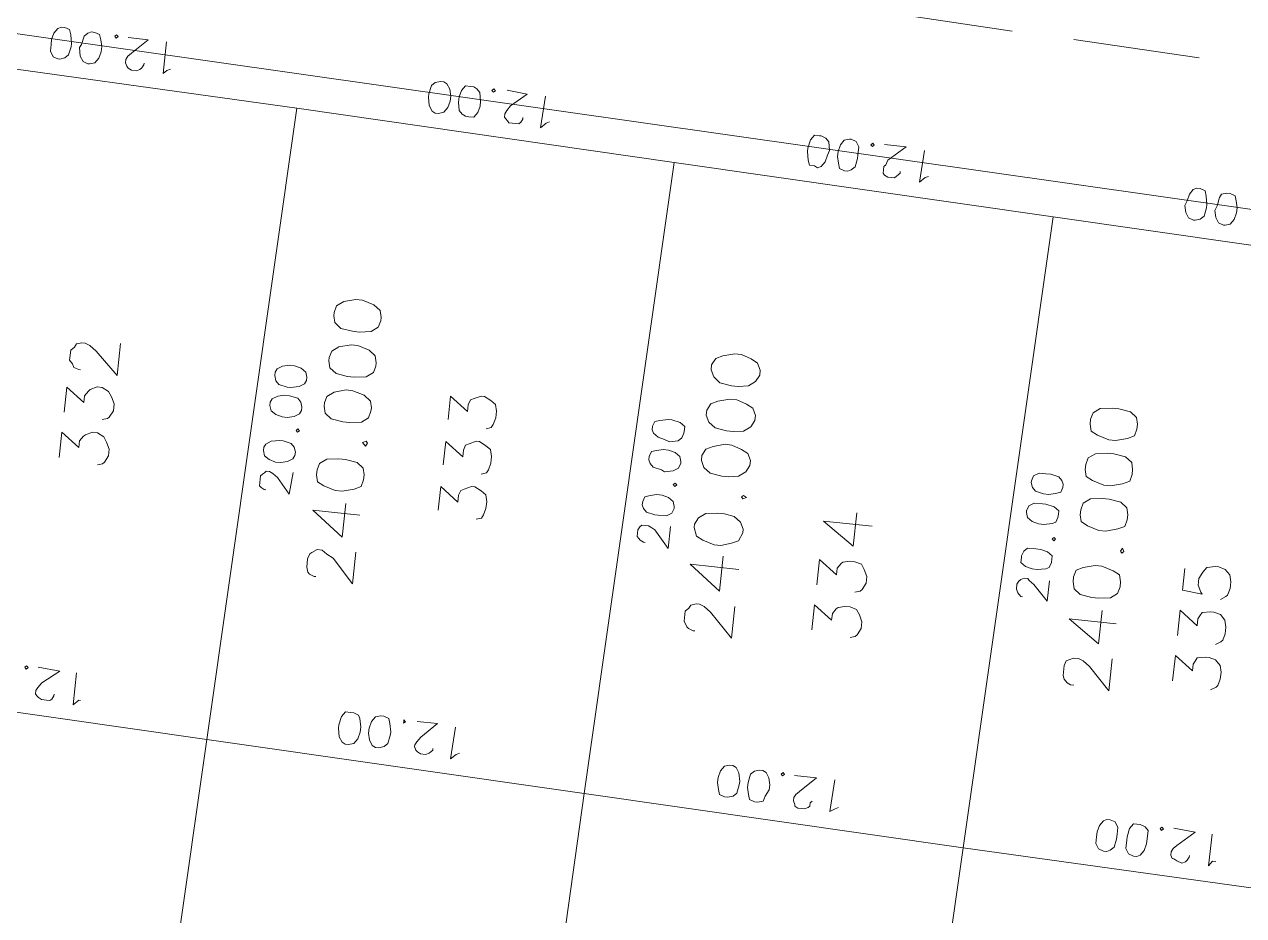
# Model space of a CAD drawing. Header units: metres. Extents: x -977055 to 805873, y -1033982 to 242021.
# Drawn here: x 2704.51 to 2742.97, y 850.98 to 879.1 of the extents above; entities that cross this region are included whole.
import ezdxf

# ---------------------------------------------------------------- set-up
doc = ezdxf.new("R2010")
doc.units = ezdxf.units.M
for name, color, linetype in [('PDF_acera', 7, 'Continuous'), ('PDF_areas por lote', 7, 'Continuous'), ('PDF_COTAS', 7, 'Continuous'), ('PDF_linea de centro', 7, 'Continuous'), ('PDF_LOTES', 7, 'Continuous'), ('PDF_No. lotes', 7, 'Continuous')]:
    doc.layers.add(name, color=color, linetype=linetype)

# ---------------------------------------------------------------- blocks, each defined once
blk = doc.blocks.new('CALLE')
at = {"layer": 'PDF_acera', "lineweight": 9}
blk.add_lwpolyline([(-152.62128, -289.620576), (-150.123456, -216.506304), (-148.768704, -215.236224), (-117.651744, -216.294624), (-116.381664, -217.691712), (-118.921824, -291.822048)], dxfattribs=at)
at = {"layer": 'PDF_areas por lote', "lineweight": 9}
for points in [[(-129.717504, -243.474336), (-129.717504, -243.432), (-129.675168, -243.304992), (-129.632832, -243.262656), (-129.505824, -243.22032), (-129.294144, -243.22032), (-129.167136, -243.262656), (-129.1248, -243.304992), (-129.040128, -243.432), (-129.040128, -243.559008), (-129.1248, -243.686016), (-129.209472, -243.85536), (-129.802176, -244.405728), (-128.997792, -244.405728)], [(-128.0664, -244.405728), (-128.0664, -243.22032), (-128.659104, -244.024704), (-127.812384, -244.024704)], [(-130.056192, -253.084608), (-130.056192, -253.042272), (-130.013856, -252.915264), (-129.97152, -252.872928), (-129.844512, -252.788256), (-129.590496, -252.788256), (-129.505824, -252.872928), (-129.421152, -252.915264), (-129.378816, -253.042272), (-129.378816, -253.126944), (-129.421152, -253.253952), (-129.54816, -253.423296), (-130.140864, -254.016), (-129.33648, -254.016)], [(-128.405088, -254.016), (-128.405088, -252.788256), (-128.997792, -253.59264), (-128.108736, -253.59264)], [(-130.39488, -262.69488), (-130.39488, -262.610208), (-130.352544, -262.525536), (-130.267872, -262.440864), (-130.1832, -262.398528), (-129.929184, -262.398528), (-129.802176, -262.440864), (-129.75984, -262.525536), (-129.717504, -262.610208), (-129.717504, -262.737216), (-129.75984, -262.864224), (-129.886848, -263.033568), (-130.437216, -263.583936), (-129.632832, -263.583936)], [(-128.743776, -263.583936), (-128.743776, -262.398528), (-129.294144, -263.202912), (-128.447424, -263.202912)]]:
    blk.add_lwpolyline(points, dxfattribs=at)
for points in [[(-127.177344, -243.22032), (-127.346688, -243.262656), (-127.43136, -243.432), (-127.516032, -243.728352), (-127.516032, -243.897696), (-127.43136, -244.194048), (-127.346688, -244.363392), (-127.177344, -244.405728), (-127.050336, -244.405728), (-126.880992, -244.363392), (-126.753984, -244.194048), (-126.711648, -243.897696), (-126.711648, -243.728352), (-126.753984, -243.432), (-126.880992, -243.262656), (-127.050336, -243.22032)], [(-125.441568, -243.22032), (-125.610912, -243.262656), (-125.73792, -243.432), (-125.780256, -243.728352), (-125.780256, -243.897696), (-125.73792, -244.194048), (-125.610912, -244.363392), (-125.441568, -244.405728), (-125.356896, -244.405728), (-125.187552, -244.363392), (-125.060544, -244.194048), (-124.975872, -243.897696), (-124.975872, -243.728352), (-125.060544, -243.432), (-125.187552, -243.262656), (-125.356896, -243.22032)], [(-124.298496, -243.22032), (-124.46784, -243.262656), (-124.594848, -243.432), (-124.637184, -243.728352), (-124.637184, -243.897696), (-124.594848, -244.194048), (-124.46784, -244.363392), (-124.298496, -244.405728), (-124.213824, -244.405728), (-124.04448, -244.363392), (-123.917472, -244.194048), (-123.8328, -243.897696), (-123.8328, -243.728352), (-123.917472, -243.432), (-124.04448, -243.262656), (-124.213824, -243.22032)], [(-123.155424, -243.22032), (-123.324768, -243.262656), (-123.451776, -243.432), (-123.494112, -243.728352), (-123.494112, -243.897696), (-123.451776, -244.194048), (-123.324768, -244.363392), (-123.155424, -244.405728), (-123.070752, -244.405728), (-122.901408, -244.363392), (-122.7744, -244.194048), (-122.689728, -243.897696), (-122.689728, -243.728352), (-122.7744, -243.432), (-122.901408, -243.262656), (-123.070752, -243.22032)], [(-126.245952, -244.27872), (-126.330624, -244.363392), (-126.245952, -244.405728), (-126.203616, -244.363392)], [(-127.473696, -252.788256), (-127.685376, -252.872928), (-127.770048, -253.042272), (-127.85472, -253.338624), (-127.85472, -253.507968), (-127.770048, -253.761984), (-127.685376, -253.931328), (-127.473696, -254.016), (-127.389024, -254.016), (-127.21968, -253.931328), (-127.092672, -253.761984), (-127.050336, -253.507968), (-127.050336, -253.338624), (-127.092672, -253.042272), (-127.21968, -252.872928), (-127.389024, -252.788256)], [(-125.780256, -252.788256), (-125.9496, -252.872928), (-126.076608, -253.042272), (-126.118944, -253.338624), (-126.118944, -253.507968), (-126.076608, -253.761984), (-125.9496, -253.931328), (-125.780256, -254.016), (-125.653248, -254.016), (-125.483904, -253.931328), (-125.399232, -253.761984), (-125.31456, -253.507968), (-125.31456, -253.338624), (-125.399232, -253.042272), (-125.483904, -252.872928), (-125.653248, -252.788256)], [(-124.637184, -252.788256), (-124.806528, -252.872928), (-124.933536, -253.042272), (-124.975872, -253.338624), (-124.975872, -253.507968), (-124.933536, -253.761984), (-124.806528, -253.931328), (-124.637184, -254.016), (-124.510176, -254.016), (-124.340832, -253.931328), (-124.25616, -253.761984), (-124.171488, -253.507968), (-124.171488, -253.338624), (-124.25616, -253.042272), (-124.340832, -252.872928), (-124.510176, -252.788256)], [(-123.494112, -252.788256), (-123.663456, -252.872928), (-123.790464, -253.042272), (-123.8328, -253.338624), (-123.8328, -253.507968), (-123.790464, -253.761984), (-123.663456, -253.931328), (-123.494112, -254.016), (-123.367104, -254.016), (-123.19776, -253.931328), (-123.113088, -253.761984), (-123.028416, -253.507968), (-123.028416, -253.338624), (-123.113088, -253.042272), (-123.19776, -252.872928), (-123.367104, -252.788256)], [(-126.58464, -253.888992), (-126.626976, -253.931328), (-126.58464, -254.016), (-126.542304, -253.931328)], [(-127.812384, -262.398528), (-127.981728, -262.440864), (-128.108736, -262.610208), (-128.151072, -262.90656), (-128.151072, -263.075904), (-128.108736, -263.372256), (-127.981728, -263.5416), (-127.812384, -263.583936), (-127.685376, -263.583936), (-127.516032, -263.5416), (-127.43136, -263.372256), (-127.346688, -263.075904), (-127.346688, -262.90656), (-127.43136, -262.610208), (-127.516032, -262.440864), (-127.685376, -262.398528)], [(-126.118944, -262.398528), (-126.288288, -262.440864), (-126.37296, -262.610208), (-126.457632, -262.90656), (-126.457632, -263.075904), (-126.37296, -263.372256), (-126.288288, -263.5416), (-126.118944, -263.583936), (-125.991936, -263.583936), (-125.822592, -263.5416), (-125.695584, -263.372256), (-125.653248, -263.075904), (-125.653248, -262.90656), (-125.695584, -262.610208), (-125.822592, -262.440864), (-125.991936, -262.398528)], [(-124.975872, -262.398528), (-125.145216, -262.440864), (-125.229888, -262.610208), (-125.31456, -262.90656), (-125.31456, -263.075904), (-125.229888, -263.372256), (-125.145216, -263.5416), (-124.975872, -263.583936), (-124.848864, -263.583936), (-124.67952, -263.5416), (-124.552512, -263.372256), (-124.510176, -263.075904), (-124.510176, -262.90656), (-124.552512, -262.610208), (-124.67952, -262.440864), (-124.848864, -262.398528)], [(-123.8328, -262.398528), (-124.002144, -262.440864), (-124.086816, -262.610208), (-124.171488, -262.90656), (-124.171488, -263.075904), (-124.086816, -263.372256), (-124.002144, -263.5416), (-123.8328, -263.583936), (-123.705792, -263.583936), (-123.536448, -263.5416), (-123.40944, -263.372256), (-123.367104, -263.075904), (-123.367104, -262.90656), (-123.40944, -262.610208), (-123.536448, -262.440864), (-123.705792, -262.398528)], [(-126.923328, -263.499264), (-126.965664, -263.5416), (-126.923328, -263.583936), (-126.838656, -263.5416)]]:
    blk.add_lwpolyline(points, close=True, dxfattribs=at)
at = {"layer": 'PDF_COTAS', "lineweight": 9}
for points in [[(-117.4824, -235.684512), (-117.440064, -235.81152), (-117.355392, -235.896192), (-117.143712, -235.938528), (-117.05904, -235.938528), (-116.84736, -235.896192), (-116.720352, -235.853856), (-116.678016, -235.726848), (-116.678016, -235.642176), (-116.720352, -235.557504), (-116.84736, -235.472832), (-117.016704, -235.430496), (-117.143712, -235.430496), (-117.313056, -235.430496), (-117.440064, -235.515168), (-117.4824, -235.642176)], [(-117.524736, -236.44656), (-117.4824, -236.573568), (-117.355392, -236.65824), (-117.186048, -236.700576), (-117.05904, -236.700576), (-116.889696, -236.65824), (-116.762688, -236.615904), (-116.720352, -236.488896), (-116.720352, -236.404224), (-116.762688, -236.319552), (-116.84736, -236.23488), (-117.05904, -236.192544), (-117.143712, -236.150208), (-117.355392, -236.192544), (-117.4824, -236.277216), (-117.524736, -236.404224)], [(-132.808032, -236.488896), (-132.765696, -236.531232), (-132.72336, -236.488896), (-132.765696, -236.44656)], [(-132.808032, -236.488896), (-132.765696, -236.531232), (-132.72336, -236.488896), (-132.765696, -236.44656)], [(-132.72336, -236.785248), (-132.765696, -237.335616), (-133.104384, -236.912256), (-133.231392, -236.827584), (-133.316064, -236.785248), (-133.400736, -236.785248), (-133.443072, -236.827584), (-133.485408, -236.86992), (-133.527744, -236.954592), (-133.527744, -237.0816), (-133.527744, -237.166272), (-133.485408, -237.208608), (-133.400736, -237.250944), (-133.3584, -237.250944), (-133.400736, -237.250944), (-133.485408, -237.208608), (-133.527744, -237.166272), (-133.527744, -237.0816), (-133.527744, -236.954592), (-133.485408, -236.86992), (-133.443072, -236.827584), (-133.400736, -236.785248), (-133.316064, -236.785248), (-133.231392, -236.827584), (-133.104384, -236.912256), (-132.765696, -237.335616)], [(-116.805024, -237.039264), (-116.762688, -237.0816), (-116.720352, -237.039264), (-116.762688, -236.996928)], [(-132.765696, -237.758976), (-133.57008, -237.758976), (-133.443072, -237.885984), (-133.443072, -237.92832), (-133.443072, -237.885984), (-133.57008, -237.758976)], [(-127.177344, -242.627616), (-127.727712, -242.58528), (-127.346688, -242.246592), (-127.262016, -242.119584), (-127.21968, -242.034912), (-127.21968, -241.95024), (-127.262016, -241.907904), (-127.304352, -241.865568), (-127.346688, -241.823232), (-127.516032, -241.823232), (-127.600704, -241.823232), (-127.64304, -241.865568), (-127.685376, -241.95024), (-127.685376, -241.992576), (-127.685376, -241.95024), (-127.64304, -241.865568), (-127.600704, -241.823232), (-127.516032, -241.823232), (-127.346688, -241.823232), (-127.304352, -241.865568), (-127.262016, -241.907904), (-127.21968, -241.95024), (-127.21968, -242.034912), (-127.262016, -242.119584), (-127.346688, -242.246592), (-127.727712, -242.58528)], [(-126.711648, -241.823232), (-126.838656, -241.865568), (-126.923328, -241.992576), (-126.965664, -242.16192), (-126.965664, -242.288928), (-126.923328, -242.458272), (-126.838656, -242.58528), (-126.753984, -242.627616), (-126.669312, -242.627616), (-126.542304, -242.58528), (-126.457632, -242.500608), (-126.415296, -242.288928), (-126.415296, -242.204256), (-126.457632, -241.992576), (-126.542304, -241.865568), (-126.626976, -241.823232)], [(-126.711648, -241.823232), (-126.838656, -241.865568), (-126.923328, -241.992576), (-126.965664, -242.16192), (-126.965664, -242.288928), (-126.923328, -242.458272), (-126.838656, -242.58528), (-126.753984, -242.627616), (-126.669312, -242.627616), (-126.542304, -242.58528), (-126.457632, -242.500608), (-126.415296, -242.288928), (-126.415296, -242.204256), (-126.457632, -241.992576), (-126.542304, -241.865568), (-126.626976, -241.823232)], [(-125.568576, -241.865568), (-125.695584, -241.907904), (-125.780256, -242.034912), (-125.822592, -242.204256), (-125.822592, -242.331264), (-125.780256, -242.500608), (-125.695584, -242.627616), (-125.610912, -242.669952), (-125.52624, -242.669952), (-125.399232, -242.627616), (-125.31456, -242.542944), (-125.272224, -242.331264), (-125.272224, -242.204256), (-125.31456, -242.034912), (-125.399232, -241.907904), (-125.483904, -241.865568)], [(-125.568576, -241.865568), (-125.695584, -241.907904), (-125.780256, -242.034912), (-125.822592, -242.204256), (-125.822592, -242.331264), (-125.780256, -242.500608), (-125.695584, -242.627616), (-125.610912, -242.669952), (-125.52624, -242.669952), (-125.399232, -242.627616), (-125.31456, -242.542944), (-125.272224, -242.331264), (-125.272224, -242.204256), (-125.31456, -242.034912), (-125.399232, -241.907904), (-125.483904, -241.865568)], [(-124.806528, -241.907904), (-124.933536, -241.95024), (-125.018208, -242.034912), (-125.060544, -242.246592), (-125.060544, -242.331264), (-125.018208, -242.542944), (-124.933536, -242.669952), (-124.848864, -242.712288), (-124.764192, -242.712288), (-124.637184, -242.669952), (-124.552512, -242.542944), (-124.510176, -242.3736), (-124.510176, -242.246592), (-124.552512, -242.077248), (-124.637184, -241.95024), (-124.721856, -241.907904)], [(-124.806528, -241.907904), (-124.933536, -241.95024), (-125.018208, -242.034912), (-125.060544, -242.246592), (-125.060544, -242.331264), (-125.018208, -242.542944), (-124.933536, -242.669952), (-124.848864, -242.712288), (-124.764192, -242.712288), (-124.637184, -242.669952), (-124.552512, -242.542944), (-124.510176, -242.3736), (-124.510176, -242.246592), (-124.552512, -242.077248), (-124.637184, -241.95024), (-124.721856, -241.907904)], [(-126.118944, -242.58528), (-126.16128, -242.627616), (-126.118944, -242.669952), (-126.076608, -242.627616)], [(-126.118944, -242.58528), (-126.16128, -242.627616), (-126.118944, -242.669952), (-126.076608, -242.627616)], [(-133.824096, -244.744416), (-133.78176, -244.871424), (-133.654752, -244.956096), (-133.485408, -244.998432), (-133.3584, -244.998432), (-133.14672, -244.956096), (-133.062048, -244.91376), (-133.019712, -244.786752), (-133.019712, -244.70208), (-133.019712, -244.575072), (-133.14672, -244.4904), (-133.3584, -244.448064), (-133.443072, -244.448064), (-133.654752, -244.4904), (-133.78176, -244.575072), (-133.824096, -244.659744)], [(-133.824096, -244.744416), (-133.78176, -244.871424), (-133.654752, -244.956096), (-133.485408, -244.998432), (-133.3584, -244.998432), (-133.14672, -244.956096), (-133.062048, -244.91376), (-133.019712, -244.786752), (-133.019712, -244.70208), (-133.019712, -244.575072), (-133.14672, -244.4904), (-133.3584, -244.448064), (-133.443072, -244.448064), (-133.654752, -244.4904), (-133.78176, -244.575072), (-133.824096, -244.659744)], [(-133.824096, -245.506464), (-133.78176, -245.633472), (-133.697088, -245.718144), (-133.485408, -245.76048), (-133.400736, -245.76048), (-133.189056, -245.718144), (-133.062048, -245.675808), (-133.019712, -245.5488), (-133.019712, -245.464128), (-133.062048, -245.33712), (-133.189056, -245.252448), (-133.3584, -245.210112), (-133.485408, -245.210112), (-133.654752, -245.252448), (-133.78176, -245.33712), (-133.824096, -245.421792)], [(-133.824096, -245.506464), (-133.78176, -245.633472), (-133.697088, -245.718144), (-133.485408, -245.76048), (-133.400736, -245.76048), (-133.189056, -245.718144), (-133.062048, -245.675808), (-133.019712, -245.5488), (-133.019712, -245.464128), (-133.062048, -245.33712), (-133.189056, -245.252448), (-133.3584, -245.210112), (-133.485408, -245.210112), (-133.654752, -245.252448), (-133.78176, -245.33712), (-133.824096, -245.421792)], [(-117.821088, -245.294784), (-117.778752, -245.421792), (-117.651744, -245.506464), (-117.4824, -245.5488), (-117.355392, -245.5488), (-117.186048, -245.506464), (-117.05904, -245.421792), (-117.016704, -245.33712), (-117.016704, -245.252448), (-117.05904, -245.12544), (-117.143712, -245.040768), (-117.355392, -244.998432), (-117.440064, -244.998432), (-117.651744, -245.040768), (-117.778752, -245.12544), (-117.821088, -245.210112)], [(-117.821088, -246.056832), (-117.821088, -246.18384), (-117.69408, -246.268512), (-117.524736, -246.310848), (-117.397728, -246.310848), (-117.186048, -246.268512), (-117.101376, -246.18384), (-117.05904, -246.099168), (-117.05904, -246.014496), (-117.05904, -245.887488), (-117.186048, -245.802816), (-117.355392, -245.76048), (-117.4824, -245.76048), (-117.69408, -245.802816), (-117.778752, -245.887488), (-117.821088, -245.97216)], [(-133.14672, -246.056832), (-133.104384, -246.099168), (-133.062048, -246.056832), (-133.104384, -246.056832)], [(-133.14672, -246.056832), (-133.104384, -246.099168), (-133.062048, -246.056832), (-133.104384, -246.056832)], [(-133.062048, -246.39552), (-133.062048, -246.903552), (-133.443072, -246.522528), (-133.57008, -246.437856), (-133.654752, -246.39552), (-133.697088, -246.39552), (-133.78176, -246.437856), (-133.824096, -246.480192), (-133.866432, -246.564864), (-133.866432, -246.691872), (-133.824096, -246.776544), (-133.78176, -246.81888), (-133.739424, -246.861216), (-133.697088, -246.861216), (-133.739424, -246.861216), (-133.78176, -246.81888), (-133.824096, -246.776544), (-133.866432, -246.691872), (-133.866432, -246.564864), (-133.824096, -246.480192), (-133.78176, -246.437856), (-133.697088, -246.39552), (-133.654752, -246.39552), (-133.57008, -246.437856), (-133.443072, -246.522528), (-133.062048, -246.903552)], [(-117.143712, -246.6072), (-117.101376, -246.649536), (-117.05904, -246.6072), (-117.101376, -246.564864)], [(-133.104384, -247.369248), (-133.908768, -247.326912), (-133.78176, -247.45392), (-133.739424, -247.538592), (-133.78176, -247.45392), (-133.908768, -247.326912)], [(-127.516032, -252.195552), (-128.0664, -252.195552), (-127.64304, -251.814528), (-127.600704, -251.729856), (-127.558368, -251.645184), (-127.558368, -251.560512), (-127.558368, -251.47584), (-127.600704, -251.433504), (-127.685376, -251.391168), (-127.85472, -251.391168), (-127.897056, -251.433504), (-127.939392, -251.47584), (-127.981728, -251.560512), (-127.981728, -251.602848), (-127.981728, -251.560512), (-127.939392, -251.47584), (-127.897056, -251.433504), (-127.85472, -251.391168), (-127.685376, -251.391168), (-127.600704, -251.433504), (-127.558368, -251.47584), (-127.558368, -251.560512), (-127.558368, -251.645184), (-127.600704, -251.729856), (-127.64304, -251.814528), (-128.0664, -252.195552)], [(-127.050336, -251.433504), (-127.135008, -251.47584), (-127.21968, -251.560512), (-127.262016, -251.772192), (-127.262016, -251.856864), (-127.262016, -252.068544), (-127.177344, -252.195552), (-127.050336, -252.237888), (-127.008, -252.237888), (-126.880992, -252.195552), (-126.79632, -252.068544), (-126.753984, -251.8992), (-126.753984, -251.772192), (-126.79632, -251.602848), (-126.838656, -251.47584), (-126.965664, -251.433504)], [(-127.050336, -251.433504), (-127.135008, -251.47584), (-127.21968, -251.560512), (-127.262016, -251.772192), (-127.262016, -251.856864), (-127.262016, -252.068544), (-127.177344, -252.195552), (-127.050336, -252.237888), (-127.008, -252.237888), (-126.880992, -252.195552), (-126.79632, -252.068544), (-126.753984, -251.8992), (-126.753984, -251.772192), (-126.79632, -251.602848), (-126.838656, -251.47584), (-126.965664, -251.433504)], [(-125.907264, -251.47584), (-125.991936, -251.518176), (-126.076608, -251.602848), (-126.118944, -251.814528), (-126.16128, -251.8992), (-126.118944, -252.11088), (-126.034272, -252.237888), (-125.907264, -252.280224), (-125.864928, -252.280224), (-125.73792, -252.237888), (-125.653248, -252.11088), (-125.610912, -251.941536), (-125.610912, -251.814528), (-125.653248, -251.645184), (-125.695584, -251.518176), (-125.822592, -251.47584)], [(-125.907264, -251.47584), (-125.991936, -251.518176), (-126.076608, -251.602848), (-126.118944, -251.814528), (-126.16128, -251.8992), (-126.118944, -252.11088), (-126.034272, -252.237888), (-125.907264, -252.280224), (-125.864928, -252.280224), (-125.73792, -252.237888), (-125.653248, -252.11088), (-125.610912, -251.941536), (-125.610912, -251.814528), (-125.653248, -251.645184), (-125.695584, -251.518176), (-125.822592, -251.47584)], [(-125.145216, -251.47584), (-125.229888, -251.518176), (-125.31456, -251.645184), (-125.356896, -251.814528), (-125.399232, -251.941536), (-125.356896, -252.153216), (-125.272224, -252.237888), (-125.145216, -252.280224), (-125.10288, -252.280224), (-124.975872, -252.280224), (-124.8912, -252.153216), (-124.848864, -251.941536), (-124.848864, -251.856864), (-124.8912, -251.645184), (-124.933536, -251.518176), (-125.060544, -251.47584)], [(-125.145216, -251.47584), (-125.229888, -251.518176), (-125.31456, -251.645184), (-125.356896, -251.814528), (-125.399232, -251.941536), (-125.356896, -252.153216), (-125.272224, -252.237888), (-125.145216, -252.280224), (-125.10288, -252.280224), (-124.975872, -252.280224), (-124.8912, -252.153216), (-124.848864, -251.941536), (-124.848864, -251.856864), (-124.8912, -251.645184), (-124.933536, -251.518176), (-125.060544, -251.47584)], [(-126.457632, -252.153216), (-126.499968, -252.195552), (-126.457632, -252.237888), (-126.415296, -252.195552)], [(-126.457632, -252.153216), (-126.499968, -252.195552), (-126.457632, -252.237888), (-126.415296, -252.195552)], [(-134.120448, -254.354688), (-134.078112, -254.481696), (-133.99344, -254.566368), (-133.78176, -254.608704), (-133.697088, -254.608704), (-133.485408, -254.566368), (-133.3584, -254.481696), (-133.316064, -254.397024), (-133.316064, -254.312352), (-133.3584, -254.185344), (-133.485408, -254.100672), (-133.654752, -254.058336), (-133.78176, -254.058336), (-133.951104, -254.100672), (-134.078112, -254.143008), (-134.120448, -254.270016)], [(-134.120448, -254.354688), (-134.078112, -254.481696), (-133.99344, -254.566368), (-133.78176, -254.608704), (-133.697088, -254.608704), (-133.485408, -254.566368), (-133.3584, -254.481696), (-133.316064, -254.397024), (-133.316064, -254.312352), (-133.3584, -254.185344), (-133.485408, -254.100672), (-133.654752, -254.058336), (-133.78176, -254.058336), (-133.951104, -254.100672), (-134.078112, -254.143008), (-134.120448, -254.270016)], [(-118.159776, -254.905056), (-118.11744, -254.989728), (-117.990432, -255.0744), (-117.821088, -255.116736), (-117.69408, -255.159072), (-117.4824, -255.116736), (-117.397728, -255.032064), (-117.355392, -254.905056), (-117.355392, -254.86272), (-117.355392, -254.735712), (-117.4824, -254.65104), (-117.69408, -254.608704), (-117.778752, -254.608704), (-117.990432, -254.65104), (-118.11744, -254.693376), (-118.11744, -254.820384)], [(-134.162784, -255.116736), (-134.120448, -255.243744), (-133.99344, -255.28608), (-133.824096, -255.370752), (-133.697088, -255.370752), (-133.527744, -255.328416), (-133.400736, -255.243744), (-133.3584, -255.159072), (-133.3584, -255.0744), (-133.400736, -254.947392), (-133.485408, -254.86272), (-133.697088, -254.820384), (-133.824096, -254.820384), (-133.99344, -254.86272), (-134.120448, -254.905056), (-134.162784, -255.032064)], [(-134.162784, -255.116736), (-134.120448, -255.243744), (-133.99344, -255.28608), (-133.824096, -255.370752), (-133.697088, -255.370752), (-133.527744, -255.328416), (-133.400736, -255.243744), (-133.3584, -255.159072), (-133.3584, -255.0744), (-133.400736, -254.947392), (-133.485408, -254.86272), (-133.697088, -254.820384), (-133.824096, -254.820384), (-133.99344, -254.86272), (-134.120448, -254.905056), (-134.162784, -255.032064)], [(-118.159776, -255.667104), (-118.11744, -255.751776), (-118.032768, -255.836448), (-117.821088, -255.878784), (-117.736416, -255.878784), (-117.524736, -255.878784), (-117.397728, -255.794112), (-117.355392, -255.667104), (-117.355392, -255.624768), (-117.397728, -255.49776), (-117.524736, -255.413088), (-117.69408, -255.370752), (-117.821088, -255.370752), (-117.990432, -255.413088), (-118.11744, -255.455424), (-118.159776, -255.582432)], [(-133.443072, -255.667104), (-133.400736, -255.70944), (-133.3584, -255.667104), (-133.400736, -255.624768)], [(-133.443072, -255.667104), (-133.400736, -255.70944), (-133.3584, -255.667104), (-133.400736, -255.624768)], [(-133.400736, -255.963456), (-133.400736, -256.513824), (-133.78176, -256.1328), (-133.866432, -256.048128), (-133.951104, -256.005792), (-134.035776, -256.005792), (-134.120448, -256.048128), (-134.162784, -256.048128), (-134.20512, -256.1328), (-134.20512, -256.302144), (-134.162784, -256.386816), (-134.120448, -256.429152), (-134.035776, -256.429152), (-133.99344, -256.471488), (-134.035776, -256.429152), (-134.120448, -256.429152), (-134.162784, -256.386816), (-134.20512, -256.302144), (-134.20512, -256.1328), (-134.162784, -256.048128), (-134.120448, -256.048128), (-134.035776, -256.005792), (-133.951104, -256.005792), (-133.866432, -256.048128), (-133.78176, -256.1328), (-133.400736, -256.513824)], [(-117.4824, -256.217472), (-117.440064, -256.259808), (-117.397728, -256.217472), (-117.440064, -256.175136)], [(-133.400736, -256.97952), (-134.20512, -256.937184), (-134.120448, -257.064192), (-134.078112, -257.148864), (-134.120448, -257.064192), (-134.20512, -256.937184)], [(-127.85472, -261.805824), (-128.362752, -261.805824), (-127.981728, -261.4248), (-127.897056, -261.297792), (-127.85472, -261.255456), (-127.85472, -261.170784), (-127.897056, -261.086112), (-127.939392, -261.043776), (-128.024064, -261.00144), (-128.151072, -261.00144), (-128.235744, -261.043776), (-128.27808, -261.086112), (-128.320416, -261.128448), (-128.320416, -261.170784), (-128.320416, -261.128448), (-128.27808, -261.086112), (-128.235744, -261.043776), (-128.151072, -261.00144), (-128.024064, -261.00144), (-127.939392, -261.043776), (-127.897056, -261.086112), (-127.85472, -261.170784), (-127.85472, -261.255456), (-127.897056, -261.297792), (-127.981728, -261.4248), (-128.362752, -261.805824)], [(-127.346688, -261.043776), (-127.473696, -261.043776), (-127.558368, -261.170784), (-127.600704, -261.340128), (-127.600704, -261.467136), (-127.558368, -261.678816), (-127.516032, -261.763488), (-127.389024, -261.805824), (-127.304352, -261.805824), (-127.21968, -261.805824), (-127.135008, -261.678816), (-127.092672, -261.509472), (-127.092672, -261.382464), (-127.092672, -261.170784), (-127.177344, -261.086112), (-127.304352, -261.043776)], [(-127.346688, -261.043776), (-127.473696, -261.043776), (-127.558368, -261.170784), (-127.600704, -261.340128), (-127.600704, -261.467136), (-127.558368, -261.678816), (-127.516032, -261.763488), (-127.389024, -261.805824), (-127.304352, -261.805824), (-127.21968, -261.805824), (-127.135008, -261.678816), (-127.092672, -261.509472), (-127.092672, -261.382464), (-127.092672, -261.170784), (-127.177344, -261.086112), (-127.304352, -261.043776)], [(-126.203616, -261.043776), (-126.330624, -261.086112), (-126.415296, -261.21312), (-126.457632, -261.382464), (-126.457632, -261.509472), (-126.415296, -261.721152), (-126.37296, -261.805824), (-126.245952, -261.84816), (-126.16128, -261.84816), (-126.076608, -261.84816), (-125.991936, -261.721152), (-125.9496, -261.509472), (-125.9496, -261.4248), (-125.9496, -261.21312), (-126.034272, -261.086112), (-126.16128, -261.043776)], [(-126.203616, -261.043776), (-126.330624, -261.086112), (-126.415296, -261.21312), (-126.457632, -261.382464), (-126.457632, -261.509472), (-126.415296, -261.721152), (-126.37296, -261.805824), (-126.245952, -261.84816), (-126.16128, -261.84816), (-126.076608, -261.84816), (-125.991936, -261.721152), (-125.9496, -261.509472), (-125.9496, -261.4248), (-125.9496, -261.21312), (-126.034272, -261.086112), (-126.16128, -261.043776)], [(-125.441568, -261.086112), (-125.568576, -261.128448), (-125.653248, -261.21312), (-125.695584, -261.4248), (-125.695584, -261.551808), (-125.653248, -261.721152), (-125.610912, -261.84816), (-125.483904, -261.890496), (-125.399232, -261.890496), (-125.31456, -261.84816), (-125.229888, -261.763488), (-125.187552, -261.551808), (-125.187552, -261.4248), (-125.187552, -261.255456), (-125.272224, -261.128448), (-125.399232, -261.086112)], [(-125.441568, -261.086112), (-125.568576, -261.128448), (-125.653248, -261.21312), (-125.695584, -261.4248), (-125.695584, -261.551808), (-125.653248, -261.721152), (-125.610912, -261.84816), (-125.483904, -261.890496), (-125.399232, -261.890496), (-125.31456, -261.84816), (-125.229888, -261.763488), (-125.187552, -261.551808), (-125.187552, -261.4248), (-125.187552, -261.255456), (-125.272224, -261.128448), (-125.399232, -261.086112)], [(-126.79632, -261.763488), (-126.838656, -261.805824), (-126.79632, -261.84816), (-126.753984, -261.805824)], [(-126.79632, -261.763488), (-126.838656, -261.805824), (-126.79632, -261.84816), (-126.753984, -261.805824)], [(-134.459136, -263.96496), (-134.4168, -264.049632), (-134.332128, -264.134304), (-134.120448, -264.17664), (-133.99344, -264.17664), (-133.824096, -264.17664), (-133.697088, -264.091968), (-133.654752, -263.96496), (-133.654752, -263.880288), (-133.697088, -263.795616), (-133.824096, -263.710944), (-133.99344, -263.668608), (-134.120448, -263.668608), (-134.289792, -263.668608), (-134.4168, -263.75328), (-134.459136, -263.880288)], [(-134.459136, -263.96496), (-134.4168, -264.049632), (-134.332128, -264.134304), (-134.120448, -264.17664), (-133.99344, -264.17664), (-133.824096, -264.17664), (-133.697088, -264.091968), (-133.654752, -263.96496), (-133.654752, -263.880288), (-133.697088, -263.795616), (-133.824096, -263.710944), (-133.99344, -263.668608), (-134.120448, -263.668608), (-134.289792, -263.668608), (-134.4168, -263.75328), (-134.459136, -263.880288)], [(-118.456128, -264.472992), (-118.413792, -264.6), (-118.32912, -264.684672), (-118.11744, -264.727008), (-118.032768, -264.727008), (-117.821088, -264.684672), (-117.69408, -264.642336), (-117.651744, -264.515328), (-117.651744, -264.430656), (-117.69408, -264.345984), (-117.821088, -264.261312), (-117.990432, -264.218976), (-118.11744, -264.17664), (-118.286784, -264.218976), (-118.413792, -264.303648), (-118.456128, -264.430656)], [(-134.501472, -264.727008), (-134.459136, -264.81168), (-134.332128, -264.896352), (-134.162784, -264.938688), (-134.035776, -264.938688), (-133.824096, -264.938688), (-133.739424, -264.854016), (-133.697088, -264.727008), (-133.697088, -264.642336), (-133.697088, -264.557664), (-133.824096, -264.472992), (-134.035776, -264.430656), (-134.120448, -264.430656), (-134.332128, -264.430656), (-134.459136, -264.515328), (-134.501472, -264.642336)], [(-134.501472, -264.727008), (-134.459136, -264.81168), (-134.332128, -264.896352), (-134.162784, -264.938688), (-134.035776, -264.938688), (-133.824096, -264.938688), (-133.739424, -264.854016), (-133.697088, -264.727008), (-133.697088, -264.642336), (-133.697088, -264.557664), (-133.824096, -264.472992), (-134.035776, -264.430656), (-134.120448, -264.430656), (-134.332128, -264.430656), (-134.459136, -264.515328), (-134.501472, -264.642336)], [(-118.498464, -265.23504), (-118.456128, -265.362048), (-118.32912, -265.44672), (-118.159776, -265.489056), (-118.032768, -265.489056), (-117.863424, -265.44672), (-117.736416, -265.404384), (-117.69408, -265.277376), (-117.69408, -265.192704), (-117.736416, -265.065696), (-117.821088, -265.02336), (-118.032768, -264.981024), (-118.159776, -264.938688), (-118.32912, -264.981024), (-118.456128, -265.065696), (-118.498464, -265.192704)], [(-133.78176, -265.277376), (-133.739424, -265.319712), (-133.697088, -265.277376), (-133.739424, -265.23504)], [(-133.78176, -265.277376), (-133.739424, -265.319712), (-133.697088, -265.277376), (-133.739424, -265.23504)], [(-133.697088, -265.573728), (-133.739424, -266.124096), (-134.120448, -265.700736), (-134.20512, -265.616064), (-134.289792, -265.573728), (-134.374464, -265.573728), (-134.459136, -265.616064), (-134.459136, -265.6584), (-134.501472, -265.743072), (-134.543808, -265.87008), (-134.501472, -265.954752), (-134.459136, -265.997088), (-134.374464, -266.039424), (-134.332128, -266.039424), (-134.374464, -266.039424), (-134.459136, -265.997088), (-134.501472, -265.954752), (-134.543808, -265.87008), (-134.501472, -265.743072), (-134.459136, -265.6584), (-134.459136, -265.616064), (-134.374464, -265.573728), (-134.289792, -265.573728), (-134.20512, -265.616064), (-134.120448, -265.700736), (-133.739424, -266.124096)], [(-133.739424, -266.547456), (-134.543808, -266.547456), (-134.4168, -266.632128), (-134.4168, -266.7168), (-134.4168, -266.632128), (-134.543808, -266.547456)]]:
    blk.add_lwpolyline(points, close=True, dxfattribs=at)
for points in [[(-117.355392, -237.801312), (-117.397728, -237.801312), (-117.4824, -237.758976), (-117.524736, -237.71664), (-117.567072, -237.631968), (-117.567072, -237.50496), (-117.524736, -237.420288), (-117.4824, -237.377952), (-117.397728, -237.335616), (-117.313056, -237.335616), (-117.228384, -237.377952), (-117.143712, -237.462624), (-116.762688, -237.843648), (-116.762688, -237.335616)], [(-117.440064, -238.478688), (-117.4824, -238.394016), (-117.567072, -238.309344), (-116.762688, -238.309344)], [(-117.69408, -247.411584), (-117.736416, -247.411584), (-117.821088, -247.369248), (-117.863424, -247.326912), (-117.863424, -247.24224), (-117.863424, -247.072896), (-117.821088, -247.03056), (-117.778752, -246.988224), (-117.736416, -246.945888), (-117.651744, -246.945888), (-117.567072, -246.988224), (-117.440064, -247.072896), (-117.101376, -247.45392), (-117.05904, -246.945888)], [(-117.736416, -248.08896), (-117.778752, -248.004288), (-117.90576, -247.87728), (-117.101376, -247.919616)], [(-118.032768, -256.97952), (-118.075104, -256.97952), (-118.11744, -256.937184), (-118.159776, -256.894848), (-118.202112, -256.852512), (-118.202112, -256.683168), (-118.159776, -256.598496), (-118.11744, -256.55616), (-118.032768, -256.55616), (-117.948096, -256.55616), (-117.90576, -256.598496), (-117.778752, -256.640832), (-117.397728, -257.064192), (-117.397728, -256.513824)], [(-118.075104, -257.699232), (-118.11744, -257.61456), (-118.244448, -257.487552), (-117.440064, -257.529888)]]:
    blk.add_lwpolyline(points, dxfattribs=at)
at = {"layer": 'PDF_linea de centro', "lineweight": 9}
for points in [[(-114.09552, -256.217472), (-114.222528, -259.392672)], [(-114.264864, -260.959104), (-114.391872, -264.134304)]]:
    blk.add_lwpolyline(points, dxfattribs=at)
at = {"layer": 'PDF_LOTES', "lineweight": 20}
for points in [[(-149.742432, -231.027552), (-150.08112, -240.637824), (-134.078112, -241.188192), (-133.739424, -231.57792)], [(-133.739424, -231.57792), (-134.078112, -241.188192), (-118.075104, -241.73856), (-117.778752, -232.128288)], [(-150.08112, -240.637824), (-150.419808, -250.248096), (-134.4168, -250.756128), (-134.078112, -241.188192)], [(-134.078112, -241.188192), (-134.4168, -250.756128), (-118.413792, -251.306496), (-118.075104, -241.73856)], [(-150.419808, -250.248096), (-150.71616, -259.816032), (-134.755488, -260.3664), (-134.4168, -250.756128)], [(-134.4168, -250.756128), (-134.755488, -260.3664), (-118.75248, -260.916768), (-118.413792, -251.306496)], [(-150.71616, -259.816032), (-151.054848, -269.426304), (-135.05184, -269.976672), (-134.755488, -260.3664)], [(-134.755488, -260.3664), (-135.05184, -269.976672), (-119.091168, -270.52704), (-118.75248, -260.916768)]]:
    blk.add_lwpolyline(points, close=True, dxfattribs=at)
at = {"layer": 'PDF_No. lotes', "lineweight": 20}
for points in [[(-127.43136, -236.742912), (-126.79632, -236.742912), (-127.135008, -237.208608), (-126.965664, -237.208608), (-126.838656, -237.29328), (-126.79632, -237.335616), (-126.711648, -237.50496), (-126.711648, -237.631968), (-126.79632, -237.801312), (-126.923328, -237.885984), (-127.092672, -237.970656), (-127.262016, -237.970656), (-127.43136, -237.885984), (-127.473696, -237.843648), (-127.516032, -237.71664)], [(-126.288288, -236.742912), (-125.653248, -236.742912), (-125.991936, -237.208608), (-125.822592, -237.208608), (-125.695584, -237.29328), (-125.653248, -237.335616), (-125.568576, -237.50496), (-125.568576, -237.631968), (-125.653248, -237.801312), (-125.780256, -237.885984), (-125.9496, -237.970656), (-126.118944, -237.970656), (-126.288288, -237.885984), (-126.330624, -237.843648), (-126.37296, -237.71664)], [(-125.187552, -237.039264), (-125.187552, -236.996928), (-125.145216, -236.86992), (-125.060544, -236.827584), (-124.975872, -236.742912), (-124.721856, -236.742912), (-124.637184, -236.827584), (-124.552512, -236.86992), (-124.510176, -236.996928), (-124.510176, -237.0816), (-124.552512, -237.208608), (-124.67952, -237.377952), (-125.229888, -237.970656), (-124.425504, -237.970656)], [(-127.727712, -246.353184), (-127.135008, -246.353184), (-127.473696, -246.81888), (-127.304352, -246.81888), (-127.177344, -246.861216), (-127.135008, -246.945888), (-127.050336, -247.115232), (-127.050336, -247.199904), (-127.135008, -247.369248), (-127.21968, -247.496256), (-127.389024, -247.538592), (-127.558368, -247.538592), (-127.727712, -247.496256), (-127.812384, -247.45392), (-127.85472, -247.326912)], [(-126.58464, -246.353184), (-125.991936, -246.353184), (-126.330624, -246.81888), (-126.16128, -246.81888), (-126.034272, -246.861216), (-125.991936, -246.945888), (-125.907264, -247.115232), (-125.907264, -247.199904), (-125.991936, -247.369248), (-126.076608, -247.496256), (-126.245952, -247.538592), (-126.415296, -247.538592), (-126.58464, -247.496256), (-126.669312, -247.45392), (-126.711648, -247.326912)], [(-125.441568, -246.353184), (-124.848864, -246.353184), (-125.187552, -246.81888), (-125.018208, -246.81888), (-124.8912, -246.861216), (-124.848864, -246.945888), (-124.764192, -247.115232), (-124.764192, -247.199904), (-124.848864, -247.369248), (-124.933536, -247.496256), (-125.10288, -247.538592), (-125.272224, -247.538592), (-125.441568, -247.496256), (-125.52624, -247.45392), (-125.568576, -247.326912)], [(-129.717504, -256.005792), (-129.082464, -256.005792), (-129.421152, -256.471488), (-129.251808, -256.471488), (-129.1248, -256.55616), (-129.082464, -256.598496), (-129.040128, -256.76784), (-129.040128, -256.894848), (-129.082464, -257.064192), (-129.209472, -257.148864), (-129.378816, -257.233536), (-129.54816, -257.233536), (-129.717504, -257.148864), (-129.75984, -257.106528), (-129.802176, -256.97952)], [(-128.574432, -256.005792), (-127.939392, -256.005792), (-128.27808, -256.471488), (-128.108736, -256.471488), (-127.981728, -256.55616), (-127.939392, -256.598496), (-127.897056, -256.76784), (-127.897056, -256.894848), (-127.939392, -257.064192), (-128.0664, -257.148864), (-128.235744, -257.233536), (-128.405088, -257.233536), (-128.574432, -257.148864), (-128.616768, -257.106528), (-128.659104, -256.97952)], [(-126.965664, -257.233536), (-126.965664, -256.005792), (-127.516032, -256.810176), (-126.669312, -256.810176)], [(-130.013856, -265.150368), (-129.378816, -265.150368), (-129.717504, -265.616064), (-129.54816, -265.616064), (-129.463488, -265.6584), (-129.378816, -265.700736), (-129.33648, -265.912416), (-129.33648, -265.997088), (-129.378816, -266.166432), (-129.505824, -266.29344), (-129.675168, -266.335776), (-129.844512, -266.335776), (-130.013856, -266.29344), (-130.056192, -266.251104), (-130.140864, -266.124096)], [(-128.870784, -265.150368), (-128.235744, -265.150368), (-128.574432, -265.616064), (-128.405088, -265.616064), (-128.320416, -265.6584), (-128.235744, -265.700736), (-128.193408, -265.912416), (-128.193408, -265.997088), (-128.235744, -266.166432), (-128.362752, -266.29344), (-128.532096, -266.335776), (-128.70144, -266.335776), (-128.870784, -266.29344), (-128.91312, -266.251104), (-128.997792, -266.124096)], [(-127.177344, -265.150368), (-127.727712, -265.150368), (-127.770048, -265.6584), (-127.727712, -265.616064), (-127.558368, -265.531392), (-127.389024, -265.531392), (-127.21968, -265.616064), (-127.092672, -265.700736), (-127.050336, -265.912416), (-127.050336, -265.997088), (-127.092672, -266.166432), (-127.21968, -266.29344), (-127.389024, -266.335776), (-127.558368, -266.335776), (-127.727712, -266.29344), (-127.770048, -266.251104), (-127.85472, -266.124096)]]:
    blk.add_lwpolyline(points, dxfattribs=at)

msp = doc.modelspace()

# ---------------------------------------------------------------- block references
at = {"xscale": 1.255773352820658, "yscale": 1.255773352820658, "zscale": 1.255773352820658, "rotation": 83.85573648860341}
msp.add_blockref('CALLE', (2427.15058, 1056.36283, 1015.371), dxfattribs=at)

doc.saveas('drawing.dxf')
